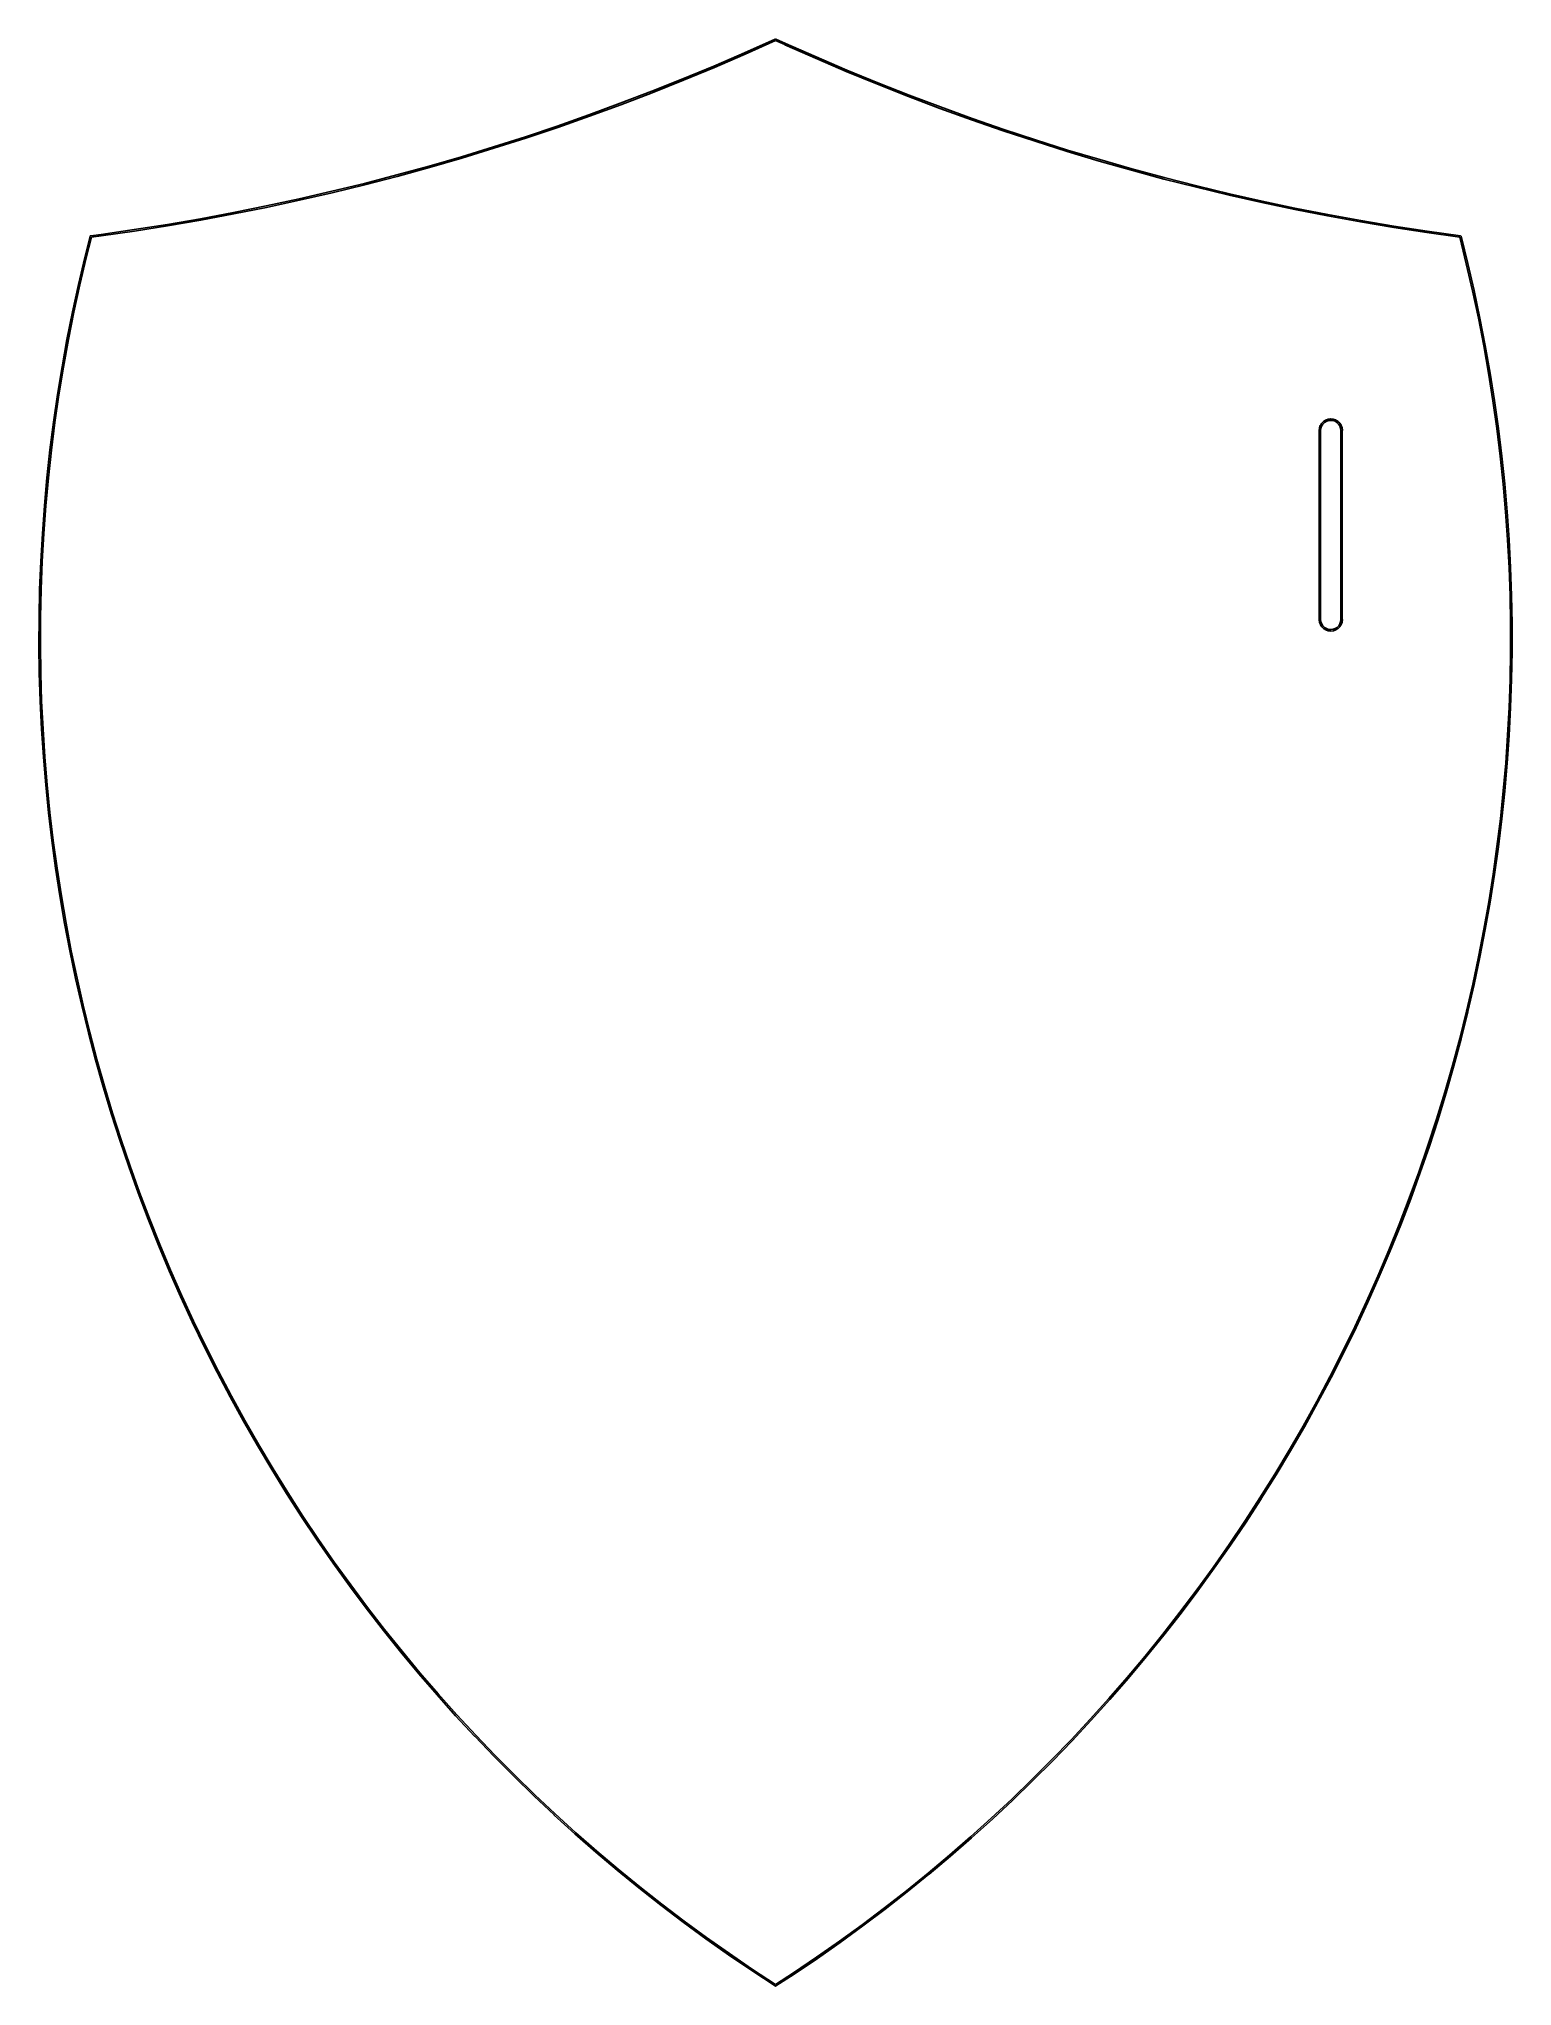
# Model space of a CAD drawing. Extents: x -2.17 to 2.17, y 0 to 5.74.
import ezdxf

# ---------------------------------------------------------------- set-up
doc = ezdxf.new("R2010")
doc.units = 0
doc.header["$MEASUREMENT"] = 0
doc.layers.add('BLACK', color=7, linetype='CONTINUOUS')

msp = doc.modelspace()

# ---------------------------------------------------------------- linework, layer by layer
at = {"layer": 'BLACK', "linetype": 'CONTINUOUS'}
for p, q in [((-0.182, 5.6606), (-0.0912, 5.6998)), ((-0.0894, 5.6958), (-0.1802, 5.6566)), ((-0.0912, 5.6998), (-0.0009, 5.7403)), ((0, 5.7359), (-0.0894, 5.6958)), ((-0.0894, 5.6958), (-0.0894, 5.6958)), ((-0.0894, 5.6958), (-0.0894, 5.6958)), ((-0.0009, 5.7403), (0.0001, 5.7405)), ((0.0272, 5.7236), (0, 5.7359)), ((0.0001, 5.7405), (0.0005, 5.7403)), ((0.0005, 5.7403), (0.0009, 5.7403)), ((0.0009, 5.7403), (0.029, 5.7275)), ((0.0272, 5.7235), (0.0272, 5.7236)), ((0.0272, 5.7236), (0.0272, 5.7236)), ((0.1177, 5.6834), (0.0272, 5.7235)), ((0.029, 5.7275), (0.1194, 5.6874)), ((0.1194, 5.6874), (0.2104, 5.6486)), ((-0.2733, 5.6226), (-0.182, 5.6606)), ((-0.1803, 5.6566), (-0.2717, 5.6186)), ((-0.1802, 5.6566), (-0.1803, 5.6566)), ((-0.1803, 5.6566), (-0.1803, 5.6566)), ((0.2087, 5.6446), (0.1177, 5.6834)), ((0.1177, 5.6834), (0.1177, 5.6834)), ((0.1177, 5.6834), (0.1177, 5.6834)), ((0.3003, 5.607), (0.2087, 5.6446)), ((0.2087, 5.6446), (0.2087, 5.6446)), ((0.2087, 5.6446), (0.2087, 5.6446)), ((0.2104, 5.6486), (0.3019, 5.6111)), ((-0.4576, 5.5506), (-0.3652, 5.586)), ((-0.3636, 5.5819), (-0.456, 5.5465)), ((-0.3652, 5.586), (-0.2733, 5.6226)), ((-0.2717, 5.6186), (-0.3636, 5.5819)), ((-0.3636, 5.5819), (-0.3636, 5.5819)), ((-0.3636, 5.5819), (-0.3636, 5.5819)), ((-0.2717, 5.6186), (-0.2717, 5.6186)), ((-0.2717, 5.6186), (-0.2717, 5.6186)), ((0.3923, 5.5707), (0.3003, 5.607)), ((0.3003, 5.607), (0.3003, 5.607)), ((0.3003, 5.607), (0.3003, 5.607)), ((0.3019, 5.6111), (0.3939, 5.5748)), ((0.3924, 5.5707), (0.3923, 5.5707)), ((0.4849, 5.5357), (0.3924, 5.5707)), ((0.3924, 5.5707), (0.3924, 5.5707)), ((0.3939, 5.5748), (0.4865, 5.5398)), ((-0.6437, 5.4837), (-0.5504, 5.5165)), ((-0.5504, 5.5165), (-0.4576, 5.5506)), ((-0.456, 5.5465), (-0.5489, 5.5124)), ((-0.456, 5.5465), (-0.456, 5.5465)), ((-0.456, 5.5465), (-0.456, 5.5465)), ((0.485, 5.5357), (0.4849, 5.5357)), ((0.4849, 5.5357), (0.4849, 5.5357)), ((0.578, 5.502), (0.485, 5.5357)), ((0.4865, 5.5398), (0.5795, 5.5061)), ((-0.7375, 5.4522), (-0.6437, 5.4837)), ((-0.6423, 5.4795), (-0.7361, 5.4481)), ((-0.5489, 5.5124), (-0.6423, 5.4796)), ((-0.6423, 5.4796), (-0.6423, 5.4796)), ((-0.6423, 5.4796), (-0.6423, 5.4795)), ((-0.5489, 5.5124), (-0.5489, 5.5124)), ((-0.5489, 5.5124), (-0.5489, 5.5124)), ((0.6715, 5.4696), (0.578, 5.502)), ((0.578, 5.502), (0.578, 5.502)), ((0.578, 5.502), (0.578, 5.502)), ((0.5795, 5.5061), (0.6729, 5.4737)), ((0.7655, 5.4385), (0.6715, 5.4696)), ((0.6715, 5.4696), (0.6715, 5.4696)), ((0.6715, 5.4696), (0.6715, 5.4696)), ((0.6729, 5.4737), (0.7668, 5.4427)), ((-0.9263, 5.3932), (-0.8317, 5.422)), ((-0.8304, 5.4179), (-0.9251, 5.389)), ((-0.8317, 5.422), (-0.7375, 5.4522)), ((-0.7362, 5.4481), (-0.8304, 5.4179)), ((-0.8304, 5.4179), (-0.8304, 5.4179)), ((-0.8304, 5.4179), (-0.8304, 5.4179)), ((-0.7361, 5.4481), (-0.7362, 5.4481)), ((-0.7362, 5.4481), (-0.7362, 5.4481)), ((0.8599, 5.4087), (0.7655, 5.4385)), ((0.7655, 5.4385), (0.7655, 5.4385)), ((0.7655, 5.4385), (0.7655, 5.4385)), ((0.7668, 5.4427), (0.8612, 5.4129)), ((0.9547, 5.3803), (0.8599, 5.4087)), ((0.8599, 5.4087), (0.8599, 5.4087)), ((0.8599, 5.4087), (0.8599, 5.4087)), ((0.8612, 5.4129), (0.9559, 5.3845)), ((-1.1167, 5.3395), (-1.0213, 5.3656)), ((-1.0202, 5.3614), (-1.1156, 5.3352)), ((-1.0213, 5.3656), (-0.9263, 5.3932)), ((-1.0201, 5.3614), (-1.0202, 5.3614)), ((-0.9251, 5.389), (-1.0201, 5.3614)), ((-1.0201, 5.3614), (-1.0201, 5.3614)), ((-0.9251, 5.389), (-0.9251, 5.389)), ((-0.9251, 5.389), (-0.9251, 5.389)), ((1.0498, 5.3531), (0.9547, 5.3803)), ((0.9547, 5.3803), (0.9547, 5.3803)), ((0.9547, 5.3803), (0.9547, 5.3803)), ((0.9559, 5.3845), (1.051, 5.3573)), ((1.0499, 5.3531), (1.0498, 5.3531)), ((1.1454, 5.3273), (1.0499, 5.3531)), ((1.0499, 5.3531), (1.0499, 5.3531)), ((1.051, 5.3573), (1.1465, 5.3316)), ((-1.4049, 5.2689), (-1.3085, 5.2911)), ((-1.3075, 5.2868), (-1.404, 5.2646)), ((-1.3085, 5.2911), (-1.2125, 5.3146)), ((-1.2114, 5.3103), (-1.3075, 5.2868)), ((-1.3075, 5.2868), (-1.3075, 5.2868)), ((-1.3075, 5.2868), (-1.3075, 5.2868)), ((-1.2125, 5.3146), (-1.1167, 5.3395)), ((-1.1156, 5.3352), (-1.2114, 5.3103)), ((-1.2114, 5.3103), (-1.2114, 5.3103)), ((-1.2114, 5.3103), (-1.2114, 5.3103)), ((-1.1156, 5.3352), (-1.1156, 5.3352)), ((-1.1156, 5.3352), (-1.1156, 5.3352)), ((1.2413, 5.3029), (1.1454, 5.3273)), ((1.1454, 5.3273), (1.1454, 5.3273)), ((1.1454, 5.3273), (1.1454, 5.3273)), ((1.1465, 5.3316), (1.2424, 5.3071)), ((1.3376, 5.2797), (1.2413, 5.3029)), ((1.2413, 5.3029), (1.2413, 5.3029)), ((1.2413, 5.3029), (1.2413, 5.3029)), ((1.2424, 5.3071), (1.3385, 5.284)), ((1.3385, 5.284), (1.435, 5.2622)), ((-1.6958, 5.2104), (-1.5986, 5.2286)), ((-1.5986, 5.2286), (-1.5016, 5.248)), ((-1.5008, 5.2438), (-1.5978, 5.2243)), ((-1.5016, 5.248), (-1.4049, 5.2689)), ((-1.5007, 5.2438), (-1.5008, 5.2438)), ((-1.404, 5.2646), (-1.5007, 5.2438)), ((-1.5007, 5.2438), (-1.5007, 5.2438)), ((-1.404, 5.2646), (-1.404, 5.2646)), ((-1.404, 5.2646), (-1.404, 5.2646)), ((1.4341, 5.258), (1.3376, 5.2797)), ((1.3376, 5.2797), (1.3376, 5.2797)), ((1.3376, 5.2797), (1.3376, 5.2797)), ((1.531, 5.2375), (1.4341, 5.258)), ((1.4341, 5.258), (1.4341, 5.258)), ((1.4341, 5.258), (1.4341, 5.258)), ((1.435, 5.2622), (1.5318, 5.2418)), ((1.6281, 5.2185), (1.531, 5.2375)), ((1.531, 5.2375), (1.531, 5.2375)), ((1.531, 5.2375), (1.531, 5.2375)), ((1.5318, 5.2418), (1.6289, 5.2228)), ((-1.989, 5.1642), (-1.891, 5.1782)), ((-1.8904, 5.1739), (-1.9884, 5.1599)), ((-1.891, 5.1782), (-1.7933, 5.1936)), ((-1.7926, 5.1893), (-1.8904, 5.1739)), ((-1.8904, 5.1739), (-1.8904, 5.1739)), ((-1.8904, 5.1739), (-1.8904, 5.1739)), ((-1.7933, 5.1936), (-1.6958, 5.2104)), ((-1.6951, 5.2061), (-1.7926, 5.1893)), ((-1.7926, 5.1893), (-1.7926, 5.1893)), ((-1.7926, 5.1893), (-1.7926, 5.1893)), ((-1.5978, 5.2242), (-1.6951, 5.2061)), ((-1.6951, 5.2061), (-1.6951, 5.2061)), ((-1.6951, 5.2061), (-1.6951, 5.2061)), ((-1.5978, 5.2243), (-1.5978, 5.2243)), ((-1.5978, 5.2243), (-1.5978, 5.2242)), ((1.7254, 5.2008), (1.6281, 5.2185)), ((1.6281, 5.2185), (1.6281, 5.2185)), ((1.6281, 5.2185), (1.6281, 5.2185)), ((1.6289, 5.2228), (1.7262, 5.205)), ((1.7255, 5.2008), (1.7254, 5.2008)), ((1.8231, 5.1844), (1.7255, 5.2008)), ((1.7255, 5.2008), (1.7255, 5.2008)), ((1.7262, 5.205), (1.8238, 5.1887)), ((1.9209, 5.1694), (1.8231, 5.1844)), ((1.8231, 5.1844), (1.8231, 5.1844)), ((1.8231, 5.1844), (1.8231, 5.1844)), ((1.8238, 5.1887), (1.9216, 5.1737)), ((2.0175, 5.156), (1.9209, 5.1694)), ((1.9209, 5.1694), (1.9209, 5.1694)), ((1.9209, 5.1694), (1.9209, 5.1694)), ((1.9216, 5.1737), (2.0195, 5.1601)), ((-2.037, 5.0962), (-2.0213, 5.1585)), ((-2.0174, 5.156), (-2.0327, 5.0952)), ((-2.0213, 5.1585), (-2.0211, 5.1589)), ((-2.0211, 5.1589), (-2.021, 5.1591)), ((-2.021, 5.1591), (-2.0208, 5.1593)), ((-2.021, 5.1591), (-2.021, 5.1591)), ((-2.0208, 5.1593), (-2.0201, 5.1597)), ((-2.0201, 5.1597), (-2.0195, 5.1601)), ((-2.0195, 5.1601), (-1.989, 5.1642)), ((-1.9884, 5.1599), (-2.0174, 5.156)), ((-1.9884, 5.1599), (-1.9884, 5.1599)), ((-1.9884, 5.1599), (-1.9884, 5.1599)), ((2.0371, 5.0774), (2.0175, 5.156)), ((2.0195, 5.1601), (2.02, 5.1599)), ((2.02, 5.1599), (2.0202, 5.1599)), ((2.0202, 5.1599), (2.0202, 5.1599)), ((2.0202, 5.1599), (2.0204, 5.1598)), ((2.0204, 5.1598), (2.0208, 5.1591)), ((2.0208, 5.1591), (2.0214, 5.1585)), ((2.0214, 5.1585), (2.0413, 5.0785)), ((-2.0558, 5.0159), (-2.037, 5.0962)), ((-2.0327, 5.0952), (-2.0516, 5.0149)), ((-2.037, 5.0962), (-2.037, 5.0962)), ((-2.037, 5.0962), (-2.037, 5.0962)), ((2.0556, 4.9971), (2.0371, 5.0774)), ((2.0413, 5.0785), (2.0413, 5.0785)), ((2.0413, 5.0785), (2.0413, 5.0784)), ((2.0413, 5.0784), (2.0599, 4.9981)), ((-2.0733, 4.9353), (-2.0558, 5.0159)), ((-2.0516, 5.0149), (-2.069, 4.9344)), ((-2.0558, 5.0159), (-2.0558, 5.0159)), ((-2.0558, 5.0159), (-2.0558, 5.0159)), ((2.0728, 4.9165), (2.0556, 4.9971)), ((2.0599, 4.9981), (2.0599, 4.9981)), ((2.0599, 4.9981), (2.0599, 4.9981)), ((2.0599, 4.9981), (2.077, 4.9174)), ((-2.0894, 4.8544), (-2.0733, 4.9353)), ((-2.069, 4.9344), (-2.0851, 4.8536)), ((-2.0733, 4.9353), (-2.0733, 4.9353)), ((-2.0733, 4.9353), (-2.0733, 4.9353)), ((2.0885, 4.8356), (2.0728, 4.9165)), ((2.077, 4.9174), (2.077, 4.9174)), ((2.077, 4.9174), (2.0771, 4.9174)), ((2.0771, 4.9174), (2.0928, 4.8364)), ((-2.104, 4.7732), (-2.0894, 4.8544)), ((-2.0851, 4.8536), (-2.0997, 4.7725)), ((-2.0894, 4.8544), (-2.0894, 4.8544)), ((-2.0894, 4.8544), (-2.0894, 4.8544)), ((2.1028, 4.7545), (2.0885, 4.8356)), ((2.0928, 4.8364), (2.0928, 4.8364)), ((2.0928, 4.8364), (2.0928, 4.8364)), ((2.0928, 4.8364), (2.1071, 4.7552)), ((-2.1173, 4.6918), (-2.104, 4.7732)), ((-2.0997, 4.7725), (-2.113, 4.6911)), ((-2.104, 4.7732), (-2.104, 4.7732)), ((-2.104, 4.7732), (-2.104, 4.7732)), ((2.1157, 4.6731), (2.1028, 4.7545)), ((2.1071, 4.7552), (2.1071, 4.7552)), ((2.1071, 4.7552), (2.1072, 4.7552)), ((2.1072, 4.7552), (2.1201, 4.6737)), ((-2.1291, 4.6101), (-2.1173, 4.6917)), ((-2.113, 4.6911), (-2.1248, 4.6095)), ((-2.1173, 4.6917), (-2.1173, 4.6918)), ((-2.1173, 4.6918), (-2.1173, 4.6918)), ((2.1272, 4.5914), (2.1157, 4.6731)), ((2.1201, 4.6737), (2.1201, 4.6737)), ((2.1201, 4.6737), (2.1201, 4.6737)), ((2.1201, 4.6737), (2.1316, 4.592)), ((-2.1395, 4.5283), (-2.1291, 4.6101)), ((-2.1248, 4.6095), (-2.1351, 4.5278)), ((-2.1291, 4.6101), (-2.1291, 4.6101)), ((-2.1291, 4.6101), (-2.1291, 4.6101)), ((1.604, 4.5935), (1.6063, 4.6002)), ((1.6063, 4.6002), (1.6065, 4.6006)), ((1.6065, 4.6006), (1.6066, 4.6007)), ((1.6066, 4.6007), (1.6103, 4.6067)), ((1.6104, 4.5986), (1.6082, 4.5923)), ((1.6103, 4.6067), (1.6106, 4.607)), ((1.6139, 4.6042), (1.6104, 4.5986)), ((1.6106, 4.6071), (1.6157, 4.6122)), ((1.6106, 4.607), (1.6106, 4.6071)), ((1.6186, 4.609), (1.6139, 4.6042)), ((1.6157, 4.6122), (1.616, 4.6124)), ((1.616, 4.6124), (1.6161, 4.6125)), ((1.6161, 4.6125), (1.6221, 4.6163)), ((1.6242, 4.6125), (1.6186, 4.609)), ((1.6221, 4.6163), (1.6224, 4.6165)), ((1.6224, 4.6165), (1.6225, 4.6166)), ((1.6225, 4.6166), (1.6293, 4.6189)), ((1.6305, 4.6147), (1.6242, 4.6125)), ((1.6293, 4.6189), (1.6296, 4.619)), ((1.6296, 4.619), (1.6297, 4.6191)), ((1.6297, 4.6191), (1.6368, 4.6199)), ((1.6371, 4.6155), (1.6305, 4.6147)), ((1.6368, 4.6199), (1.6372, 4.6199)), ((1.6437, 4.6148), (1.6371, 4.6155)), ((1.6372, 4.6199), (1.6373, 4.6199)), ((1.6373, 4.6199), (1.6444, 4.6192)), ((1.65, 4.6127), (1.6437, 4.6148)), ((1.6444, 4.6192), (1.6448, 4.619)), ((1.6448, 4.619), (1.6449, 4.6191)), ((1.6449, 4.6191), (1.6517, 4.6168)), ((1.6557, 4.6092), (1.65, 4.6127)), ((1.6517, 4.6168), (1.652, 4.6166)), ((1.652, 4.6166), (1.6521, 4.6166)), ((1.6521, 4.6166), (1.6582, 4.6128)), ((1.6605, 4.6045), (1.6557, 4.6092)), ((1.6582, 4.6128), (1.6585, 4.6125)), ((1.6585, 4.6125), (1.6586, 4.6125)), ((1.6586, 4.6125), (1.6637, 4.6075)), ((1.6641, 4.599), (1.6605, 4.6045)), ((1.6637, 4.6075), (1.6639, 4.6072)), ((1.6639, 4.6072), (1.664, 4.6071)), ((1.664, 4.6071), (1.6679, 4.6011)), ((1.6663, 4.5927), (1.6641, 4.599)), ((1.6679, 4.6011), (1.668, 4.6008)), ((1.668, 4.6008), (1.6681, 4.6007)), ((1.6681, 4.6007), (1.6705, 4.594)), ((1.6031, 4.5859), (1.6039, 4.593)), ((1.6033, 4.5854), (1.6031, 4.5859)), ((1.6033, 4.0293), (1.6033, 4.5854)), ((1.6039, 4.593), (1.604, 4.5934)), ((1.604, 4.5934), (1.604, 4.5935)), ((1.6074, 4.5854), (1.6072, 4.5849)), ((1.6072, 4.5849), (1.6072, 4.0288)), ((1.6082, 4.5923), (1.6074, 4.5854)), ((1.6672, 4.586), (1.6663, 4.5927)), ((1.6672, 4.5857), (1.6672, 4.586)), ((1.6674, 4.5852), (1.6672, 4.5857)), ((1.6674, 4.0292), (1.6674, 4.5852)), ((1.6705, 4.594), (1.6706, 4.5936)), ((1.6706, 4.5936), (1.6706, 4.5935)), ((1.6706, 4.5935), (1.6715, 4.5864)), ((1.6716, 4.5857), (1.6713, 4.5847)), ((1.6713, 4.5847), (1.6713, 4.5847)), ((1.6713, 4.5847), (1.6713, 4.0287)), ((1.6715, 4.5864), (1.6715, 4.5862)), ((1.6715, 4.5862), (1.6716, 4.5861)), ((1.6716, 4.5861), (1.6716, 4.5857)), ((2.1373, 4.5096), (2.1272, 4.5914)), ((2.1316, 4.592), (2.1316, 4.592)), ((2.1316, 4.592), (2.1316, 4.592)), ((2.1316, 4.592), (2.1416, 4.5102)), ((-2.1484, 4.4463), (-2.1395, 4.5283)), ((-2.1351, 4.5278), (-2.1441, 4.4459)), ((-2.1395, 4.5283), (-2.1395, 4.5283)), ((-2.1395, 4.5283), (-2.1395, 4.5283)), ((2.1459, 4.4277), (2.1373, 4.5096)), ((2.1416, 4.5102), (2.1416, 4.5101)), ((2.1416, 4.5101), (2.1416, 4.5101)), ((2.1416, 4.5101), (2.1503, 4.4281)), ((-2.1559, 4.3642), (-2.1484, 4.4463)), ((-2.1441, 4.4459), (-2.1516, 4.3638)), ((-2.1484, 4.4463), (-2.1484, 4.4463)), ((-2.1484, 4.4463), (-2.1484, 4.4463)), ((2.1531, 4.3456), (2.1459, 4.4277)), ((2.1503, 4.4281), (2.1503, 4.4281)), ((2.1503, 4.4281), (2.1503, 4.4281)), ((2.1503, 4.4281), (2.1575, 4.3459)), ((-2.162, 4.2819), (-2.1559, 4.3641)), ((-2.1516, 4.3638), (-2.1577, 4.2816)), ((-2.1559, 4.3641), (-2.1559, 4.3642)), ((-2.1559, 4.3641), (-2.1559, 4.3641)), ((2.1589, 4.2634), (2.1531, 4.3456)), ((2.1575, 4.3459), (2.1575, 4.3459)), ((2.1575, 4.3459), (2.1575, 4.3459)), ((2.1575, 4.3459), (2.1632, 4.2637)), ((-2.1667, 4.1995), (-2.162, 4.2819)), ((-2.1577, 4.2816), (-2.1623, 4.1993)), ((-2.162, 4.2819), (-2.162, 4.2819)), ((-2.162, 4.2819), (-2.162, 4.2819)), ((2.1632, 4.1811), (2.1589, 4.2634)), ((2.1632, 4.2637), (2.1632, 4.2636)), ((2.1632, 4.2636), (2.1633, 4.2636)), ((2.1633, 4.2636), (2.1676, 4.1813)), ((-2.1699, 4.1171), (-2.1667, 4.1995)), ((-2.1667, 4.1995), (-2.1667, 4.1995)), ((-2.1667, 4.1995), (-2.1667, 4.1995)), ((-2.1623, 4.1993), (-2.1655, 4.1169)), ((2.1661, 4.0987), (2.1632, 4.1811)), ((2.1676, 4.1813), (2.1676, 4.1812)), ((2.1676, 4.1812), (2.1676, 4.1812)), ((2.1676, 4.1812), (2.1705, 4.0988)), ((-2.1717, 4.0346), (-2.1699, 4.1171)), ((-2.1699, 4.1171), (-2.1699, 4.1171)), ((-2.1699, 4.1171), (-2.1699, 4.1171)), ((-2.1655, 4.1169), (-2.1673, 4.0346)), ((2.1675, 4.0163), (2.1661, 4.0987)), ((2.1705, 4.0988), (2.1705, 4.0988)), ((2.1705, 4.0988), (2.1705, 4.0988)), ((2.1705, 4.0988), (2.1719, 4.0163)), ((-2.172, 3.9521), (-2.1717, 4.0346)), ((-2.1717, 4.0346), (-2.1717, 4.0346)), ((-2.1717, 4.0346), (-2.1717, 4.0346)), ((-2.1673, 4.0346), (-2.1676, 3.9521)), ((1.6031, 4.0283), (1.6033, 4.0293)), ((1.6031, 4.0279), (1.6031, 4.0283)), ((1.6031, 4.0278), (1.6031, 4.0279)), ((1.6031, 4.0276), (1.6031, 4.0278)), ((1.604, 4.0205), (1.6031, 4.0276)), ((1.6033, 4.0293), (1.6033, 4.0293)), ((1.6041, 4.0204), (1.604, 4.0205)), ((1.6041, 4.0201), (1.6041, 4.0204)), ((1.6066, 4.0133), (1.6041, 4.0201)), ((1.6072, 4.0288), (1.6075, 4.0284)), ((1.6075, 4.0284), (1.6075, 4.028)), ((1.6075, 4.028), (1.6083, 4.0213)), ((1.6083, 4.0213), (1.6106, 4.0151)), ((1.6643, 4.0155), (1.6664, 4.0217)), ((1.6664, 4.0217), (1.6672, 4.0286)), ((1.6672, 4.0286), (1.6674, 4.0292)), ((1.6706, 4.0205), (1.6683, 4.0138)), ((1.6707, 4.021), (1.6706, 4.0206)), ((1.6706, 4.0206), (1.6706, 4.0205)), ((1.6716, 4.0281), (1.6707, 4.021)), ((1.6713, 4.0287), (1.6716, 4.0281)), ((1.6068, 4.0129), (1.6066, 4.0133)), ((1.6066, 4.0133), (1.6066, 4.0133)), ((1.6106, 4.0069), (1.6068, 4.0129)), ((1.6106, 4.0151), (1.6142, 4.0095)), ((1.6107, 4.0068), (1.6106, 4.0069)), ((1.611, 4.0065), (1.6107, 4.0068)), ((1.6161, 4.0015), (1.611, 4.0065)), ((1.6142, 4.0095), (1.6189, 4.0048)), ((1.6162, 4.0015), (1.6161, 4.0015)), ((1.6164, 4.0012), (1.6162, 4.0015)), ((1.6225, 3.9975), (1.6164, 4.0012)), ((1.6189, 4.0048), (1.6246, 4.0013)), ((1.6227, 3.9975), (1.6225, 3.9975)), ((1.623, 3.9973), (1.6227, 3.9975)), ((1.6297, 3.995), (1.623, 3.9973)), ((1.6246, 4.0013), (1.6309, 3.9992)), ((1.6299, 3.995), (1.6297, 3.995)), ((1.6302, 3.9949), (1.6299, 3.995)), ((1.6373, 3.9941), (1.6302, 3.9949)), ((1.6309, 3.9992), (1.6375, 3.9985)), ((1.6374, 3.9942), (1.6373, 3.9941)), ((1.6378, 3.9941), (1.6374, 3.9942)), ((1.6375, 3.9985), (1.6441, 3.9993)), ((1.6449, 3.995), (1.6378, 3.9941)), ((1.6441, 3.9993), (1.6504, 4.0015)), ((1.645, 3.995), (1.6449, 3.995)), ((1.6454, 3.9951), (1.645, 3.995)), ((1.6521, 3.9975), (1.6454, 3.9951)), ((1.6504, 4.0015), (1.656, 4.0051)), ((1.6522, 3.9976), (1.6521, 3.9975)), ((1.6525, 3.9977), (1.6522, 3.9976)), ((1.6586, 4.0015), (1.6525, 3.9977)), ((1.656, 4.0051), (1.6607, 4.0098)), ((1.659, 4.0018), (1.6586, 4.0016)), ((1.6586, 4.0016), (1.6586, 4.0015)), ((1.664, 4.0069), (1.659, 4.0018)), ((1.6607, 4.0098), (1.6643, 4.0155)), ((1.6643, 4.0073), (1.664, 4.007)), ((1.664, 4.007), (1.664, 4.0069)), ((1.6681, 4.0133), (1.6643, 4.0073)), ((1.6683, 4.0138), (1.6681, 4.0135)), ((1.6681, 4.0135), (1.6681, 4.0133)), ((2.1676, 3.9339), (2.1675, 4.0163)), ((2.1719, 4.0163), (2.1719, 4.0163)), ((2.1719, 4.0163), (2.1719, 4.0163)), ((2.1719, 4.0163), (2.1719, 3.9339)), ((-2.1709, 3.8696), (-2.172, 3.9521)), ((-2.172, 3.9521), (-2.172, 3.9521)), ((-2.172, 3.9521), (-2.172, 3.9521)), ((-2.1676, 3.9521), (-2.1665, 3.8697)), ((2.1662, 3.8515), (2.1676, 3.9339)), ((2.1719, 3.9338), (2.1705, 3.8514)), ((2.1719, 3.9339), (2.1719, 3.9338)), ((2.1719, 3.9338), (2.1719, 3.9338)), ((-2.1684, 3.7872), (-2.1709, 3.8696)), ((-2.1709, 3.8696), (-2.1709, 3.8696)), ((-2.1709, 3.8696), (-2.1709, 3.8696)), ((-2.1665, 3.8697), (-2.164, 3.7873)), ((2.1633, 3.7691), (2.1662, 3.8515)), ((2.1705, 3.8513), (2.1677, 3.7689)), ((2.1705, 3.8514), (2.1705, 3.8513)), ((2.1705, 3.8513), (2.1705, 3.8513)), ((-2.1644, 3.7048), (-2.1684, 3.7872)), ((-2.1684, 3.7872), (-2.1684, 3.7872)), ((-2.1684, 3.7872), (-2.1684, 3.7872)), ((-2.164, 3.7873), (-2.16, 3.705)), ((2.159, 3.6868), (2.1633, 3.7691)), ((2.1677, 3.7689), (2.1633, 3.6865)), ((2.1677, 3.7689), (2.1676, 3.7689)), ((2.1676, 3.7689), (2.1677, 3.7689)), ((-2.1589, 3.6225), (-2.1644, 3.7048)), ((-2.1644, 3.7048), (-2.1644, 3.7048)), ((-2.1644, 3.7048), (-2.1644, 3.7048)), ((-2.16, 3.705), (-2.1546, 3.6228)), ((2.1532, 3.6046), (2.159, 3.6868)), ((2.1633, 3.6865), (2.1576, 3.6042)), ((2.1633, 3.6865), (2.1633, 3.6865)), ((2.1633, 3.6865), (2.1633, 3.6865)), ((-2.1589, 3.6224), (-2.1589, 3.6225)), ((-2.1589, 3.6225), (-2.1589, 3.6225)), ((-2.1521, 3.5403), (-2.1589, 3.6224)), ((-2.1546, 3.6228), (-2.1477, 3.5406)), ((2.1461, 3.5225), (2.1532, 3.6046)), ((2.1576, 3.6042), (2.1504, 3.5221)), ((2.1576, 3.6042), (2.1576, 3.6042)), ((2.1576, 3.6042), (2.1576, 3.6042)), ((-2.1521, 3.5402), (-2.1521, 3.5403)), ((-2.1438, 3.4582), (-2.1521, 3.5402)), ((-2.1521, 3.5402), (-2.1521, 3.5402)), ((-2.1477, 3.5406), (-2.1395, 3.4587)), ((2.1375, 3.4405), (2.1461, 3.5225)), ((2.1504, 3.522), (2.1418, 3.44)), ((2.1504, 3.5221), (2.1504, 3.522)), ((2.1504, 3.522), (2.1504, 3.522)), ((-2.1438, 3.4581), (-2.1438, 3.4582)), ((-2.1438, 3.4582), (-2.1438, 3.4582)), ((-2.1341, 3.3763), (-2.1438, 3.4581)), ((-2.1395, 3.4587), (-2.1298, 3.3768)), ((2.1275, 3.3587), (2.1375, 3.4405)), ((2.1418, 3.44), (2.1318, 3.3582)), ((2.1418, 3.44), (2.1418, 3.44)), ((2.1418, 3.44), (2.1418, 3.44)), ((-2.1341, 3.3762), (-2.1341, 3.3763)), ((-2.1341, 3.3763), (-2.1341, 3.3763)), ((-2.1229, 3.2945), (-2.1341, 3.3762)), ((-2.1298, 3.3768), (-2.1186, 3.2951)), ((2.116, 3.2771), (2.1275, 3.3587)), ((2.1318, 3.3581), (2.1203, 3.2765)), ((2.1318, 3.3582), (2.1318, 3.3581)), ((2.1318, 3.3581), (2.1318, 3.3581)), ((-2.1104, 3.213), (-2.1229, 3.2945)), ((-2.1229, 3.2945), (-2.1229, 3.2945)), ((-2.1229, 3.2945), (-2.1229, 3.2945)), ((-2.1186, 3.2951), (-2.106, 3.2137)), ((2.1031, 3.1957), (2.116, 3.2771)), ((2.1203, 3.2764), (2.1074, 3.195)), ((2.1203, 3.2765), (2.1203, 3.2764)), ((2.1203, 3.2764), (2.1203, 3.2764)), ((-2.1103, 3.213), (-2.1104, 3.213)), ((-2.0964, 3.1317), (-2.1103, 3.213)), ((-2.1103, 3.213), (-2.1103, 3.213)), ((-2.106, 3.2137), (-2.0921, 3.1325)), ((2.0888, 3.1145), (2.1031, 3.1957)), ((2.1074, 3.1949), (2.0931, 3.1137)), ((2.1074, 3.195), (2.1074, 3.1949)), ((2.1074, 3.1949), (2.1074, 3.1949)), ((-2.081, 3.0507), (-2.0964, 3.1317)), ((-2.0964, 3.1317), (-2.0964, 3.1317)), ((-2.0964, 3.1317), (-2.0964, 3.1317)), ((-2.0921, 3.1325), (-2.0767, 3.0515)), ((2.0731, 3.0336), (2.0888, 3.1145)), ((2.0931, 3.1137), (2.0774, 3.0328)), ((2.0931, 3.1137), (2.0931, 3.1137)), ((2.0931, 3.1137), (2.0931, 3.1137)), ((-2.0809, 3.0507), (-2.081, 3.0507)), ((-2.0809, 3.0506), (-2.0809, 3.0507)), ((-2.0641, 2.9699), (-2.0809, 3.0506)), ((-2.0767, 3.0515), (-2.0598, 2.9708)), ((2.056, 2.953), (2.0731, 3.0336)), ((2.0774, 3.0327), (2.0603, 2.9521)), ((2.0774, 3.0328), (2.0774, 3.0327)), ((2.0774, 3.0327), (2.0774, 3.0327)), ((-2.0459, 2.8895), (-2.0641, 2.9699)), ((-2.0641, 2.9699), (-2.0641, 2.9699)), ((-2.0641, 2.9699), (-2.0641, 2.9699)), ((-2.0598, 2.9708), (-2.0416, 2.8904)), ((2.0375, 2.8727), (2.056, 2.953)), ((2.0602, 2.952), (2.0417, 2.8717)), ((2.0603, 2.9521), (2.0602, 2.952)), ((2.0602, 2.952), (2.0602, 2.952)), ((-2.0459, 2.8894), (-2.0459, 2.8895)), ((-2.0263, 2.8093), (-2.0459, 2.8894)), ((-2.0459, 2.8894), (-2.0459, 2.8894)), ((-2.0416, 2.8904), (-2.022, 2.8104)), ((2.0175, 2.7927), (2.0375, 2.8727)), ((2.0417, 2.8716), (2.0218, 2.7916)), ((2.0417, 2.8717), (2.0417, 2.8716)), ((2.0417, 2.8716), (2.0417, 2.8716)), ((-2.0052, 2.7296), (-2.0263, 2.8093)), ((-2.0263, 2.8093), (-2.0263, 2.8093)), ((-2.0263, 2.8093), (-2.0263, 2.8093)), ((-2.022, 2.8104), (-2.001, 2.7307)), ((1.9962, 2.7131), (2.0175, 2.7927)), ((2.0218, 2.7916), (2.0004, 2.7119)), ((2.0218, 2.7916), (2.0218, 2.7916)), ((2.0218, 2.7916), (2.0218, 2.7916)), ((-2.0052, 2.7295), (-2.0052, 2.7296)), ((-2.0052, 2.7296), (-2.0052, 2.7296)), ((-1.9828, 2.6502), (-2.0052, 2.7295)), ((-2.001, 2.7307), (-1.9786, 2.6514)), ((1.9735, 2.6339), (1.9962, 2.7131)), ((2.0004, 2.7119), (1.9777, 2.6326)), ((2.0004, 2.7119), (2.0004, 2.7119)), ((2.0004, 2.7119), (2.0004, 2.7119)), ((-1.9828, 2.6501), (-1.9828, 2.6502)), ((-1.9828, 2.6502), (-1.9828, 2.6502)), ((-1.959, 2.5712), (-1.9828, 2.6501)), ((-1.9786, 2.6514), (-1.9548, 2.5725)), ((1.9494, 2.555), (1.9735, 2.6339)), ((1.9777, 2.6326), (1.9536, 2.5537)), ((1.9777, 2.6326), (1.9777, 2.6326)), ((1.9777, 2.6326), (1.9777, 2.6326)), ((-1.959, 2.5711), (-1.959, 2.5712)), ((-1.959, 2.5712), (-1.959, 2.5712)), ((-1.9339, 2.4926), (-1.959, 2.5711)), ((-1.9548, 2.5725), (-1.9297, 2.494)), ((1.924, 2.4766), (1.9494, 2.555)), ((1.9536, 2.5537), (1.9281, 2.4753)), ((1.9536, 2.5537), (1.9536, 2.5537)), ((1.9536, 2.5537), (1.9536, 2.5537)), ((-1.9338, 2.4926), (-1.9339, 2.4926)), ((-1.9073, 2.4145), (-1.9338, 2.4926)), ((-1.9338, 2.4926), (-1.9338, 2.4926)), ((-1.9297, 2.494), (-1.9032, 2.4159)), ((1.8972, 2.3987), (1.924, 2.4766)), ((1.9281, 2.4752), (1.9013, 2.3973)), ((1.9281, 2.4753), (1.9281, 2.4753)), ((1.9281, 2.4753), (1.9281, 2.4752)), ((-1.8794, 2.3369), (-1.9073, 2.4145)), ((-1.9073, 2.4145), (-1.9073, 2.4145)), ((-1.9073, 2.4145), (-1.9073, 2.4145)), ((-1.9032, 2.4159), (-1.8753, 2.3384)), ((1.869, 2.3213), (1.8972, 2.3987)), ((1.9013, 2.3972), (1.8731, 2.3198)), ((1.9013, 2.3973), (1.9013, 2.3973)), ((1.9013, 2.3973), (1.9013, 2.3972)), ((-1.8502, 2.2597), (-1.8794, 2.3369)), ((-1.8794, 2.3369), (-1.8794, 2.3369)), ((-1.8794, 2.3369), (-1.8794, 2.3369)), ((-1.8753, 2.3384), (-1.8461, 2.2613)), ((1.8395, 2.2443), (1.869, 2.3213)), ((1.8731, 2.3197), (1.8435, 2.2427)), ((1.8731, 2.3198), (1.8731, 2.3197)), ((1.8731, 2.3197), (1.8731, 2.3197)), ((-1.8501, 2.2597), (-1.8502, 2.2597)), ((-1.8196, 2.1831), (-1.8501, 2.2597)), ((-1.8501, 2.2597), (-1.8501, 2.2597)), ((-1.8461, 2.2613), (-1.8155, 2.1848)), ((1.8086, 2.1679), (1.8395, 2.2443)), ((1.8435, 2.2427), (1.8127, 2.1662)), ((1.8435, 2.2427), (1.8435, 2.2427)), ((1.8435, 2.2427), (1.8435, 2.2427)), ((-1.7876, 2.1071), (-1.8196, 2.1831)), ((-1.8196, 2.1831), (-1.8196, 2.1831)), ((-1.8196, 2.1831), (-1.8196, 2.1831)), ((-1.8155, 2.1848), (-1.7836, 2.1088)), ((1.7764, 2.092), (1.8086, 2.1679)), ((1.8126, 2.1662), (1.7804, 2.0903)), ((1.8127, 2.1662), (1.8126, 2.1662)), ((1.8126, 2.1662), (1.8126, 2.1662)), ((-1.7876, 2.107), (-1.7876, 2.1071)), ((-1.7876, 2.1071), (-1.7876, 2.1071)), ((-1.7544, 2.0316), (-1.7876, 2.107)), ((-1.7836, 2.1088), (-1.7504, 2.0334)), ((1.7429, 2.0167), (1.7764, 2.092)), ((1.7804, 2.0903), (1.7469, 2.0149)), ((1.7804, 2.0903), (1.7804, 2.0903)), ((1.7804, 2.0903), (1.7804, 2.0903)), ((-1.7544, 2.0315), (-1.7544, 2.0316)), ((-1.7544, 2.0316), (-1.7544, 2.0316)), ((-1.7198, 1.9567), (-1.7544, 2.0315)), ((-1.7504, 2.0334), (-1.7159, 1.9585)), ((1.7081, 1.942), (1.7429, 2.0167)), ((1.7469, 2.0149), (1.712, 1.9402)), ((1.7469, 2.0149), (1.7469, 2.0149)), ((1.7469, 2.0149), (1.7469, 2.0149)), ((-1.7198, 1.9566), (-1.7198, 1.9567)), ((-1.7198, 1.9567), (-1.7198, 1.9567)), ((-1.684, 1.8824), (-1.7198, 1.9566)), ((-1.7159, 1.9585), (-1.68, 1.8843)), ((1.672, 1.8679), (1.7081, 1.942)), ((1.712, 1.9401), (1.6759, 1.866)), ((1.712, 1.9402), (1.712, 1.9401)), ((1.712, 1.9401), (1.712, 1.9401)), ((-1.684, 1.8823), (-1.684, 1.8824)), ((-1.684, 1.8824), (-1.684, 1.8824)), ((-1.6468, 1.8087), (-1.684, 1.8823)), ((-1.68, 1.8843), (-1.6429, 1.8107)), ((1.6346, 1.7945), (1.672, 1.8679)), ((1.6759, 1.866), (1.6384, 1.7925)), ((1.6759, 1.866), (1.6759, 1.866)), ((1.6759, 1.866), (1.6759, 1.866)), ((-1.6084, 1.7357), (-1.6468, 1.8087)), ((-1.6468, 1.8087), (-1.6468, 1.8087)), ((-1.6468, 1.8087), (-1.6468, 1.8087)), ((-1.6429, 1.8107), (-1.6045, 1.7378)), ((1.5959, 1.7217), (1.6346, 1.7945)), ((1.6384, 1.7925), (1.5997, 1.7197)), ((1.6384, 1.7925), (1.6384, 1.7925)), ((1.6384, 1.7925), (1.6384, 1.7925)), ((-1.5687, 1.6634), (-1.6084, 1.7357)), ((-1.6084, 1.7357), (-1.6084, 1.7357)), ((-1.6084, 1.7357), (-1.6084, 1.7357)), ((-1.6045, 1.7378), (-1.5649, 1.6655)), ((-1.5649, 1.6655), (-1.5239, 1.594)), ((1.5559, 1.6496), (1.5959, 1.7217)), ((1.5997, 1.7196), (1.5597, 1.6475)), ((1.5997, 1.7197), (1.5997, 1.7196)), ((1.5997, 1.7196), (1.5997, 1.7196)), ((-1.5277, 1.5918), (-1.5687, 1.6634)), ((-1.5687, 1.6634), (-1.5687, 1.6634)), ((-1.5687, 1.6634), (-1.5687, 1.6634)), ((1.5147, 1.5782), (1.5559, 1.6496)), ((1.5597, 1.6475), (1.5185, 1.576)), ((1.5597, 1.6475), (1.5597, 1.6475)), ((1.5597, 1.6475), (1.5597, 1.6475)), ((-1.4855, 1.5209), (-1.5277, 1.5918)), ((-1.5277, 1.5918), (-1.5277, 1.5918)), ((-1.5277, 1.5918), (-1.5277, 1.5918)), ((-1.5239, 1.594), (-1.4818, 1.5232)), ((1.4723, 1.5076), (1.5147, 1.5782)), ((1.5185, 1.576), (1.476, 1.5053)), ((1.5185, 1.576), (1.5185, 1.576)), ((1.5185, 1.576), (1.5185, 1.576)), ((-1.4421, 1.4508), (-1.4855, 1.5209)), ((-1.4855, 1.5209), (-1.4855, 1.5209)), ((-1.4855, 1.5209), (-1.4855, 1.5209)), ((-1.4818, 1.5232), (-1.4384, 1.4531)), ((1.4286, 1.4377), (1.4723, 1.5076)), ((1.476, 1.5053), (1.4323, 1.4354)), ((1.476, 1.5053), (1.476, 1.5053)), ((1.476, 1.5053), (1.476, 1.5053)), ((-1.3975, 1.3814), (-1.4421, 1.4508)), ((-1.4421, 1.4508), (-1.4421, 1.4508)), ((-1.4421, 1.4508), (-1.4421, 1.4508)), ((-1.4384, 1.4531), (-1.3938, 1.3838)), ((1.3838, 1.3686), (1.4286, 1.4377)), ((-1.3974, 1.3814), (-1.3975, 1.3814)), ((-1.3516, 1.3129), (-1.3974, 1.3814)), ((-1.3974, 1.3814), (-1.3974, 1.3814)), ((-1.3938, 1.3838), (-1.348, 1.3153)), ((1.4323, 1.4353), (1.3874, 1.3662)), ((1.4323, 1.4354), (1.4323, 1.4353)), ((1.4323, 1.4353), (1.4323, 1.4353)), ((1.3377, 1.3002), (1.3838, 1.3686)), ((1.3874, 1.3661), (1.3413, 1.2978)), ((1.3874, 1.3662), (1.3874, 1.3662)), ((1.3874, 1.3662), (1.3874, 1.3661)), ((-1.3516, 1.3128), (-1.3516, 1.3129)), ((-1.3516, 1.3129), (-1.3516, 1.3129)), ((-1.3046, 1.2451), (-1.3516, 1.3128)), ((-1.348, 1.3153), (-1.301, 1.2476)), ((1.2904, 1.2327), (1.3377, 1.3002)), ((1.3413, 1.2977), (1.294, 1.2302)), ((1.3413, 1.2978), (1.3413, 1.2978)), ((1.3413, 1.2978), (1.3413, 1.2977)), ((-1.3045, 1.2451), (-1.3046, 1.2451)), ((-1.2563, 1.1782), (-1.3045, 1.2451)), ((-1.3045, 1.2451), (-1.3045, 1.2451)), ((-1.301, 1.2476), (-1.2528, 1.1807)), ((1.242, 1.166), (1.2904, 1.2327)), ((1.294, 1.2302), (1.2455, 1.1635)), ((1.294, 1.2302), (1.294, 1.2302)), ((1.294, 1.2302), (1.294, 1.2302)), ((-1.2563, 1.1781), (-1.2563, 1.1782)), ((-1.2563, 1.1782), (-1.2563, 1.1782)), ((-1.2069, 1.1121), (-1.2563, 1.1781)), ((-1.2528, 1.1807), (-1.2035, 1.1147)), ((1.1924, 1.1002), (1.242, 1.166)), ((1.2455, 1.1634), (1.1959, 1.0976)), ((1.2455, 1.1635), (1.2455, 1.1634)), ((1.2455, 1.1634), (1.2455, 1.1634)), ((-1.2069, 1.112), (-1.2069, 1.1121)), ((-1.2069, 1.1121), (-1.2069, 1.1121)), ((-1.1564, 1.0469), (-1.2069, 1.112)), ((-1.2035, 1.1147), (-1.153, 1.0495)), ((1.1417, 1.0352), (1.1924, 1.1002)), ((1.1959, 1.0975), (1.1451, 1.0325)), ((1.1959, 1.0976), (1.1959, 1.0975)), ((1.1959, 1.0975), (1.1959, 1.0975)), ((-1.1564, 1.0468), (-1.1564, 1.0469)), ((-1.1564, 1.0469), (-1.1564, 1.0469)), ((-1.1048, 0.9825), (-1.1564, 1.0468)), ((-1.153, 1.0495), (-1.1014, 0.9853)), ((1.0898, 0.9712), (1.1417, 1.0352)), ((-1.1047, 0.9825), (-1.1048, 0.9825)), ((-1.1048, 0.9825), (-1.1048, 0.9825)), ((-1.052, 0.9191), (-1.1047, 0.9825)), ((-1.1014, 0.9853), (-1.0487, 0.9219)), ((1.1451, 1.0325), (1.0932, 0.9684)), ((1.1451, 1.0325), (1.1451, 1.0325)), ((1.1451, 1.0325), (1.1451, 1.0325)), ((-0.9981, 0.8567), (-1.052, 0.9191)), ((-1.052, 0.9191), (-1.052, 0.9191)), ((-1.052, 0.9191), (-1.052, 0.9191)), ((-1.0487, 0.9219), (-0.9948, 0.8595)), ((1.0369, 0.908), (1.0898, 0.9712)), ((1.0932, 0.9684), (1.0402, 0.9052)), ((1.0932, 0.9684), (1.0932, 0.9684)), ((1.0932, 0.9684), (1.0932, 0.9684)), ((0.9828, 0.8458), (1.0369, 0.908)), ((1.0402, 0.9052), (0.9861, 0.8429)), ((1.0402, 0.9052), (1.0402, 0.9052)), ((1.0402, 0.9052), (1.0402, 0.9052)), ((-0.9981, 0.8566), (-0.9981, 0.8567)), ((-0.9432, 0.7951), (-0.9981, 0.8566)), ((-0.9981, 0.8566), (-0.9981, 0.8566)), ((-0.9948, 0.8595), (-0.9399, 0.7981)), ((0.9277, 0.7846), (0.9828, 0.8458)), ((0.9861, 0.8429), (0.9309, 0.7816)), ((0.9861, 0.8429), (0.9861, 0.8429)), ((0.9861, 0.8429), (0.9861, 0.8429)), ((-0.8872, 0.7346), (-0.9432, 0.7951)), ((-0.9432, 0.7951), (-0.9432, 0.7951)), ((-0.9432, 0.7951), (-0.9432, 0.7951)), ((-0.9399, 0.7981), (-0.884, 0.7375)), ((0.8715, 0.7243), (0.9277, 0.7846)), ((0.9309, 0.7816), (0.8747, 0.7213)), ((0.9309, 0.7816), (0.9309, 0.7816)), ((0.9309, 0.7816), (0.9309, 0.7816)), ((-0.8871, 0.7345), (-0.8872, 0.7346)), ((-0.8872, 0.7346), (-0.8872, 0.7346)), ((-0.8301, 0.675), (-0.8871, 0.7345)), ((-0.884, 0.7375), (-0.827, 0.678)), ((0.8142, 0.665), (0.8715, 0.7243)), ((0.8746, 0.7213), (0.8174, 0.6619)), ((0.8747, 0.7213), (0.8746, 0.7213)), ((0.8746, 0.7213), (0.8746, 0.7213)), ((-0.772, 0.6164), (-0.8301, 0.675)), ((-0.8301, 0.675), (-0.8301, 0.675)), ((-0.8301, 0.675), (-0.8301, 0.675)), ((-0.827, 0.678), (-0.7689, 0.6195)), ((0.756, 0.6067), (0.8142, 0.665)), ((0.8173, 0.6619), (0.759, 0.6036)), ((0.8174, 0.6619), (0.8173, 0.6619)), ((0.8173, 0.6619), (0.8173, 0.6619)), ((-0.7129, 0.5589), (-0.772, 0.6164)), ((-0.772, 0.6164), (-0.772, 0.6164)), ((-0.772, 0.6164), (-0.772, 0.6164)), ((-0.7689, 0.6195), (-0.7099, 0.562)), ((0.6967, 0.5494), (0.756, 0.6067)), ((0.759, 0.6036), (0.6997, 0.5463)), ((0.759, 0.6036), (0.759, 0.6036)), ((0.759, 0.6036), (0.759, 0.6036)), ((-0.6528, 0.5024), (-0.7129, 0.5589)), ((-0.7129, 0.5589), (-0.7129, 0.5589)), ((-0.7129, 0.5589), (-0.7129, 0.5589)), ((-0.7099, 0.562), (-0.6498, 0.5056)), ((0.6364, 0.4932), (0.6967, 0.5494)), ((0.6997, 0.5463), (0.6394, 0.49)), ((0.6997, 0.5463), (0.6997, 0.5463)), ((0.6997, 0.5463), (0.6997, 0.5463)), ((-0.6528, 0.5023), (-0.6528, 0.5024)), ((-0.6528, 0.5024), (-0.6528, 0.5024)), ((-0.5917, 0.4469), (-0.6528, 0.5023)), ((-0.6498, 0.5056), (-0.5888, 0.4502)), ((0.5752, 0.4381), (0.6364, 0.4932)), ((0.6394, 0.49), (0.5781, 0.4348)), ((0.6394, 0.49), (0.6394, 0.49)), ((0.6394, 0.49), (0.6394, 0.49)), ((-0.5297, 0.3926), (-0.5917, 0.4469)), ((-0.5917, 0.4469), (-0.5917, 0.4469)), ((-0.5917, 0.4469), (-0.5917, 0.4469)), ((-0.5888, 0.4502), (-0.5268, 0.3959)), ((0.513, 0.384), (0.5752, 0.4381)), ((0.5781, 0.4348), (0.5158, 0.3807)), ((0.5781, 0.4348), (0.5781, 0.4348)), ((0.5781, 0.4348), (0.5781, 0.4348)), ((-0.5297, 0.3925), (-0.5297, 0.3926)), ((-0.5297, 0.3926), (-0.5297, 0.3926)), ((-0.4667, 0.3393), (-0.5297, 0.3925)), ((-0.5268, 0.3959), (-0.4639, 0.3426)), ((0.4499, 0.331), (0.513, 0.384)), ((0.5158, 0.3806), (0.4527, 0.3276)), ((0.5158, 0.3807), (0.5158, 0.3807)), ((0.5158, 0.3807), (0.5158, 0.3806)), ((-0.4667, 0.3392), (-0.4667, 0.3393)), ((-0.4667, 0.3393), (-0.4667, 0.3393)), ((-0.4028, 0.2871), (-0.4667, 0.3392)), ((-0.4639, 0.3426), (-0.4001, 0.2905)), ((-0.4001, 0.2905), (-0.3353, 0.2395)), ((0.3858, 0.2791), (0.4499, 0.331)), ((0.4526, 0.3276), (0.3886, 0.2757)), ((0.4527, 0.3276), (0.4526, 0.3276)), ((0.4526, 0.3276), (0.4526, 0.3276)), ((-0.338, 0.236), (-0.4028, 0.2871)), ((-0.4028, 0.2871), (-0.4028, 0.2871)), ((-0.4028, 0.2871), (-0.4028, 0.2871)), ((-0.2723, 0.1861), (-0.338, 0.236)), ((-0.338, 0.236), (-0.338, 0.236)), ((-0.338, 0.236), (-0.338, 0.236)), ((-0.3353, 0.2395), (-0.2697, 0.1896)), ((0.3209, 0.2284), (0.3858, 0.2791)), ((0.3885, 0.2757), (0.3236, 0.2249)), ((0.3886, 0.2757), (0.3885, 0.2757)), ((0.3885, 0.2757), (0.3885, 0.2757)), ((-0.2058, 0.1374), (-0.2723, 0.1861)), ((-0.2723, 0.1861), (-0.2723, 0.1861)), ((-0.2723, 0.1861), (-0.2723, 0.1861)), ((-0.2697, 0.1896), (-0.2032, 0.1409)), ((0.1884, 0.1303), (0.2551, 0.1787)), ((0.2577, 0.1752), (0.191, 0.1267)), ((0.2551, 0.1787), (0.3209, 0.2284)), ((0.3235, 0.2249), (0.2577, 0.1752)), ((0.2577, 0.1752), (0.2577, 0.1752)), ((0.2577, 0.1752), (0.2577, 0.1752)), ((0.3236, 0.2249), (0.3235, 0.2249)), ((0.3235, 0.2249), (0.3235, 0.2249)), ((-0.1384, 0.0898), (-0.2058, 0.1374)), ((-0.2058, 0.1374), (-0.2058, 0.1374)), ((-0.2058, 0.1374), (-0.2058, 0.1374)), ((-0.2032, 0.1409), (-0.1359, 0.0934)), ((0.1209, 0.083), (0.1884, 0.1303)), ((0.1909, 0.1267), (0.1234, 0.0794)), ((0.191, 0.1267), (0.1909, 0.1267)), ((0.1909, 0.1267), (0.1909, 0.1267)), ((-0.0702, 0.0434), (-0.1384, 0.0898)), ((-0.1384, 0.0898), (-0.1384, 0.0898)), ((-0.1384, 0.0898), (-0.1384, 0.0898)), ((-0.1359, 0.0934), (-0.0678, 0.047)), ((0.0526, 0.0369), (0.1209, 0.083)), ((0.1234, 0.0794), (0.055, 0.0333)), ((0.1234, 0.0794), (0.1234, 0.0794)), ((0.1234, 0.0794), (0.1234, 0.0794)), ((-0.0012, -0.0018), (-0.0702, 0.0434)), ((-0.0702, 0.0434), (-0.0702, 0.0434)), ((-0.0702, 0.0434), (-0.0702, 0.0434)), ((-0.0678, 0.047), (0, 0.0026)), ((0, 0.0026), (0.0526, 0.0369)), ((0.055, 0.0333), (0.0012, -0.0018)), ((0.055, 0.0333), (0.055, 0.0333)), ((0.055, 0.0333), (0.055, 0.0333)), ((-0.0004, -0.0019), (-0.0012, -0.0018)), ((0.0003, -0.0022), (-0.0004, -0.0019)), ((0.0006, -0.0021), (0.0003, -0.0022)), ((0.0007, -0.0021), (0.0006, -0.0021)), ((0.0008, -0.002), (0.0007, -0.0021)), ((0.0012, -0.0018), (0.0008, -0.002))]:
    msp.add_line(p, q, dxfattribs=at)

doc.saveas('drawing.dxf')
